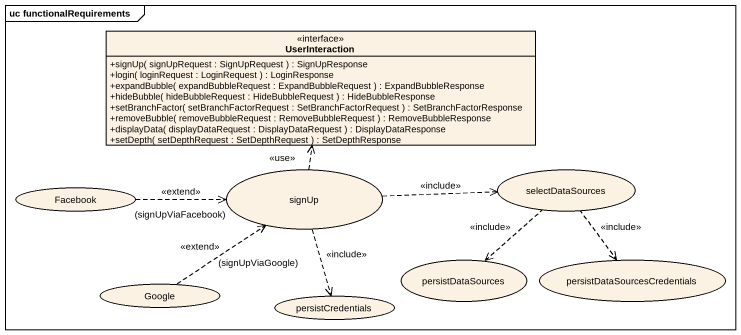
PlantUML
@startuml
mainframe uc functionalRequirements
allowmixing
hide circle
hide empty members
skinparam classAttributeIconSize 0
interface UserInteraction {
  +signUp( signUpRequest : SignUpRequest ) : SignUpResponse
  +login( loginRequest : LoginRequest ) : LoginResponse
  +expandBubble( expandBubbleRequest : ExpandBubbleRequest ) : ExpandBubbleResponse
  +hideBubble( hideBubbleRequest : HideBubbleRequest ) : HideBubbleResponse
  +setBranchFactor( setBranchFactorRequest : SetBranchFactorRequest ) : SetBranchFactorResponse
  +removeBubble( removeBubbleRequest : RemoveBubbleRequest ) : RemoveBubbleResponse
  +displayData( displayDataRequest : DisplayDataRequest ) : DisplayDataResponse
  +setDepth( setDepthRequest : SetDepthRequest ) : SetDepthResponse
}
usecase Facebook
usecase signUp
usecase selectDataSources
usecase Google
usecase persistDataSources
usecase "persistDataSourcesCredentials" as persistDataSourcesCredential
usecase persistCredentials
Facebook .right.> signUp : <<extend>>\n(signUpViaFacebook)
signUp .up.> UserInteraction : <<use>>
signUp .right.> selectDataSources : <<include>>
signUp ..> persistCredentials : <<include>>
selectDataSources ..> persistDataSources : <<include>>
selectDataSources ..> persistDataSourcesCredential : <<include>>
Google .up.> signUp : <<extend>>\n(signUpViaGoogle)
@enduml
